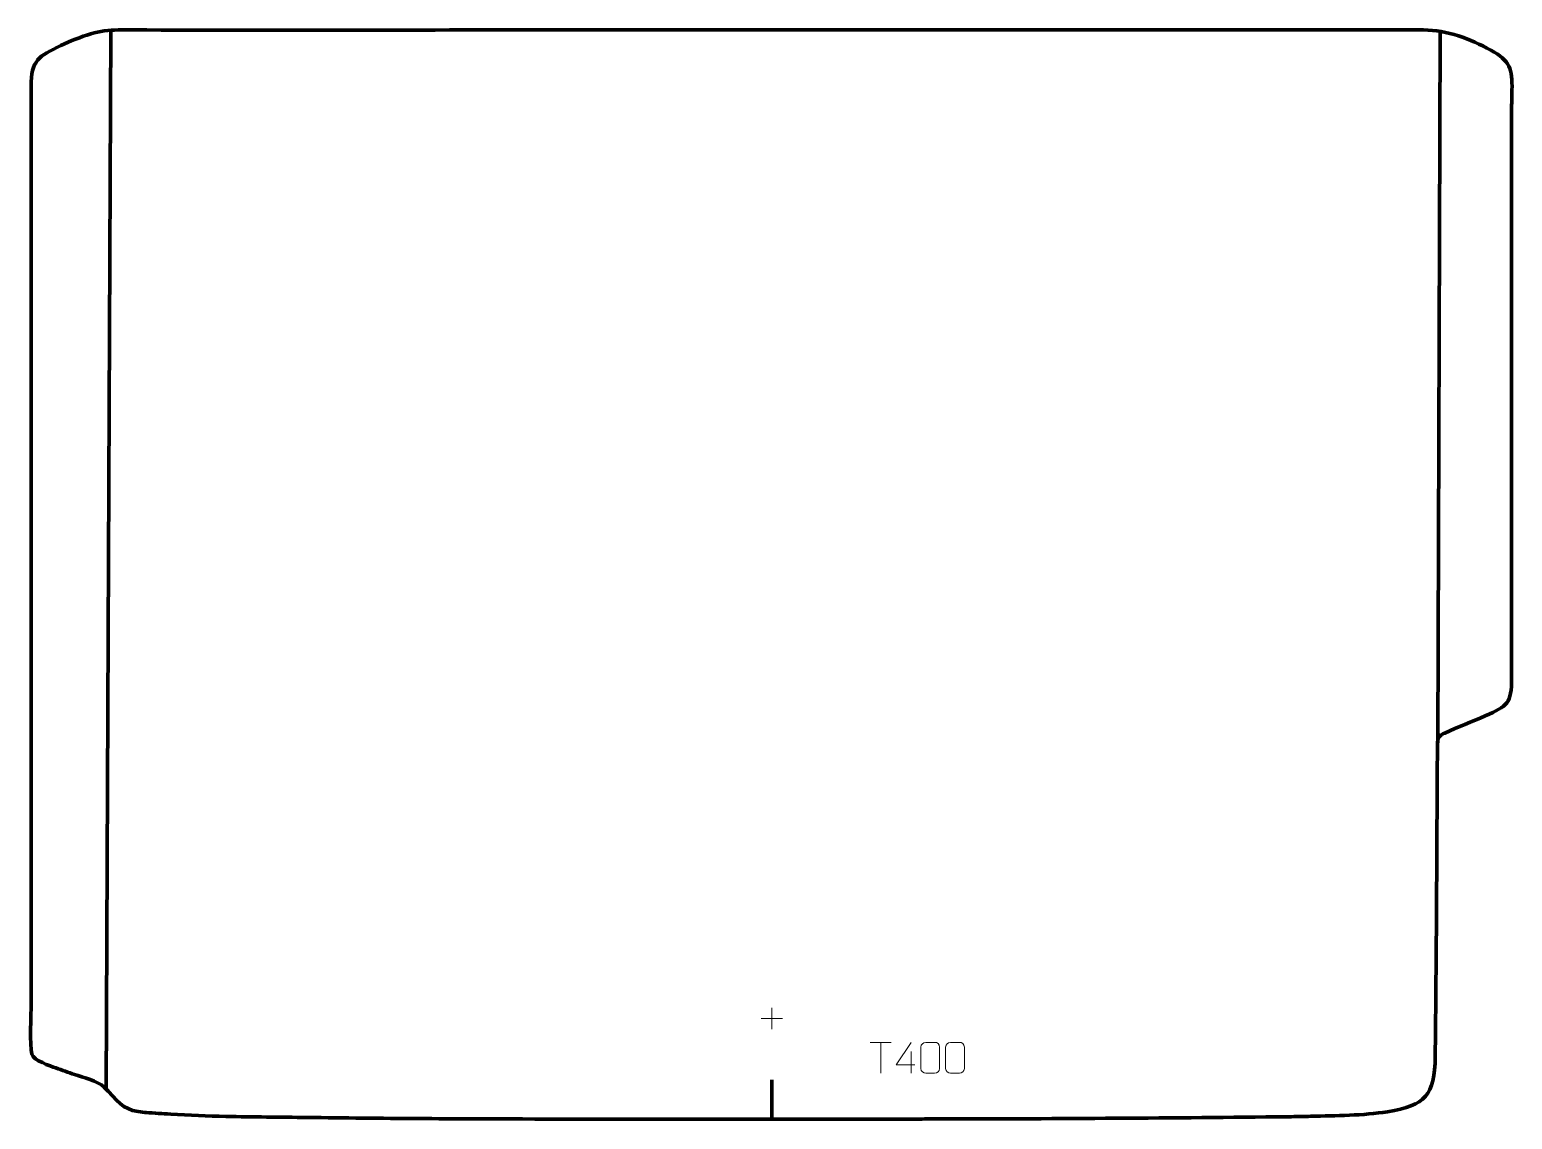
# Model space of a CAD drawing. Header units: millimetres. Extents: x 1080 to 2278, y 48 to 929.
import ezdxf

# ---------------------------------------------------------------- set-up
doc = ezdxf.new("R2010")
doc.units = ezdxf.units.MM
doc.header["$MEASUREMENT"] = 0
doc.layers.add('layer 2', color=7, linetype='Continuous')
doc.layers.add('layer 3', color=7, linetype='Continuous')

msp = doc.modelspace()

# ---------------------------------------------------------------- linework, layer by layer
at = {"layer": 'layer 2', "color": 142, "lineweight": 158}
for points in [[(1145.7854, 928.3831), (1145.7854, 928.3831), (1141.9025, 73.0787), (1141.9025, 73.0787)], [(2219.3336, 927.1636), (2219.3336, 927.1636), (2217.5653, 352.5314), (2217.5653, 352.5314)], [(1679.5558, 48.4875), (1679.5558, 48.4875), (1679.6762, 80.3911), (1679.6762, 80.3911)]]:
    msp.add_open_spline(points, degree=3, dxfattribs=at)
at = {"layer": 'layer 2', "color": 142, "lineweight": 9}
for points in [[(1679.6368, 138.5537), (1679.6368, 138.5537), (1679.6368, 121.4029), (1679.6368, 121.4029)], [(1671.0614, 129.9783), (1671.0614, 129.9783), (1688.2123, 129.9783), (1688.2123, 129.9783)], [(1759.0535, 110.5882), (1759.0535, 110.5882), (1776.0387, 110.5882), (1776.0387, 110.5882)], [(1767.5463, 85.6611), (1767.5463, 85.6611), (1767.5463, 110.6117), (1767.5463, 110.6117)], [(1792.01, 103.3135), (1792.01, 103.3135), (1792.01, 85.6508), (1792.01, 85.6508)]]:
    msp.add_open_spline(points, degree=3, dxfattribs=at)
for points, knots in [([(1794.9537, 92.5537), (1794.9537, 92.5537), (1780.1338, 92.5537), (1780.1338, 92.5537), (1780.1338, 92.5537), (1780.1338, 92.5537), (1792.01, 110.622), (1792.01, 110.622)], [0, 0, 0, 0, 0.333333333, 0.333333333, 0.333333333, 0.333333333, 1, 1, 1, 1]), ([(1803.9611, 110.6342), (1806.3269, 110.6342), (1808.6932, 110.6342), (1811.0594, 110.6342), (1811.0594, 110.6342), (1813.0396, 110.6698), (1815.0654, 109.1757), (1815.0925, 106.7339), (1815.0925, 106.7339), (1815.0921, 100.9771), (1815.0921, 95.22), (1815.0925, 89.4625), (1815.0925, 89.4625), (1814.9504, 87.1351), (1813.2442, 85.653), (1811.0594, 85.6422), (1811.0594, 85.6422), (1808.6873, 85.6426), (1806.3151, 85.6426), (1803.9434, 85.6422), (1803.9434, 85.6422), (1801.9851, 85.5366), (1799.979, 87.4244), (1799.9904, 89.4451), (1799.9904, 89.4451), (1799.9908, 95.225), (1799.9908, 101.0046), (1799.9904, 106.7838), (1799.9904, 106.7838), (1799.9947, 108.9255), (1801.7715, 110.6478), (1803.9611, 110.6342)], [0, 0, 0, 0, 0.111111111, 0.111111111, 0.111111111, 0.111111111, 0.222222222, 0.222222222, 0.222222222, 0.222222222, 0.333333333, 0.333333333, 0.333333333, 0.333333333, 0.444444444, 0.444444444, 0.444444444, 0.444444444, 0.555555556, 0.555555556, 0.555555556, 0.555555556, 0.666666667, 0.666666667, 0.666666667, 0.666666667, 0.777777778, 0.777777778, 0.777777778, 0.777777778, 1, 1, 1, 1]), ([(1823.9587, 110.6342), (1826.3246, 110.6342), (1828.6908, 110.6342), (1831.057, 110.6342), (1831.057, 110.6342), (1833.0373, 110.6698), (1835.0631, 109.1757), (1835.0902, 106.7339), (1835.0902, 106.7339), (1835.0898, 100.9771), (1835.0898, 95.22), (1835.0902, 89.4625), (1835.0902, 89.4625), (1834.948, 87.1351), (1833.2419, 85.653), (1831.057, 85.6422), (1831.057, 85.6422), (1828.6849, 85.6426), (1826.3128, 85.6426), (1823.941, 85.6422), (1823.941, 85.6422), (1821.9828, 85.5366), (1819.9766, 87.4244), (1819.988, 89.4451), (1819.988, 89.4451), (1819.9884, 95.225), (1819.9884, 101.0046), (1819.988, 106.7838), (1819.988, 106.7838), (1819.9923, 108.9255), (1821.7692, 110.6478), (1823.9587, 110.6342)], [0, 0, 0, 0, 0.111111111, 0.111111111, 0.111111111, 0.111111111, 0.222222222, 0.222222222, 0.222222222, 0.222222222, 0.333333333, 0.333333333, 0.333333333, 0.333333333, 0.444444444, 0.444444444, 0.444444444, 0.444444444, 0.555555556, 0.555555556, 0.555555556, 0.555555556, 0.666666667, 0.666666667, 0.666666667, 0.666666667, 0.777777778, 0.777777778, 0.777777778, 0.777777778, 1, 1, 1, 1])]:
    msp.add_open_spline(points, degree=3, knots=knots, dxfattribs=at)
at = {"layer": 'layer 3', "color": 242, "lineweight": 158}
msp.add_open_spline([(1394.0284, 49.0658), (1364.1558, 49.2343), (1334.2846, 49.6366), (1304.4131, 49.9387), (1304.4131, 49.9387), (1282.4959, 50.1595), (1260.5797, 50.4224), (1238.6641, 50.772), (1238.6641, 50.772), (1224.0111, 51.0069), (1208.6978, 51.9614), (1194.0039, 52.6846), (1194.0039, 52.6846), (1187.3949, 53.0099), (1180.7894, 53.4005), (1174.1953, 53.9549), (1174.1953, 53.9549), (1174.1953, 53.9549), (1173.2519, 54.0341), (1173.2519, 54.0341), (1173.2519, 54.0341), (1157.1838, 55.4291), (1153.9854, 59.8505), (1143.5937, 71.1495), (1143.5937, 71.1495), (1142.5087, 72.3271), (1141.4372, 73.4276), (1140.2953, 74.5494), (1140.2953, 74.5494), (1135.3045, 79.2555), (1123.222, 82.3426), (1116.3547, 84.674), (1116.3547, 84.674), (1111.2856, 86.395), (1106.233, 88.1551), (1101.1882, 89.9461), (1101.1882, 89.9461), (1096.986, 91.4466), (1082.9404, 96.2119), (1081.8625, 100.9585), (1081.8625, 100.9585), (1080.1011, 108.7147), (1081.2694, 132.7102), (1081.2683, 142.3842), (1081.2683, 142.3842), (1081.2668, 156.3596), (1081.2684, 170.335), (1081.2684, 184.3103), (1081.2684, 184.3103), (1081.268, 417.101), (1081.267, 649.8916), (1081.2564, 882.6823), (1081.2564, 882.6823), (1081.2555, 903.8981), (1087.3277, 907.1017), (1105.2699, 915.7338), (1105.2699, 915.7338), (1113.1376, 919.5166), (1121.1243, 922.7554), (1129.5075, 925.2131), (1129.5075, 925.2131), (1136.933, 927.2391), (1143.7987, 928.3365), (1151.5006, 928.3739), (1151.5006, 928.3739), (1275.6401, 928.1336), (1399.7831, 928.3824), (1523.923, 928.3831), (1523.923, 928.3831), (1575.6748, 928.3831), (1627.4266, 928.3831), (1679.1784, 928.3831), (1679.1784, 928.3831), (1854.7518, 928.3843), (2030.3325, 928.6135), (2205.9049, 928.3888), (2205.9049, 928.3888), (2225.3294, 928.2305), (2243.5265, 921.2923), (2260.3926, 912.0811), (2260.3926, 912.0811), (2275.8178, 903.6569), (2277.7179, 896.8782), (2277.4261, 879.8177), (2277.4261, 879.8177), (2277.3109, 873.0854), (2277.0891, 866.6486), (2277.0896, 859.8706), (2277.0896, 859.8706), (2277.1001, 708.2706), (2277.2135, 556.6708), (2277.1166, 405.0708), (2277.1166, 405.0708), (2277.1029, 384.0877), (2273.9237, 382.6613), (2255.753, 374.3077), (2255.753, 374.3077), (2244.9946, 369.3516), (2233.8305, 365.6552), (2223.1183, 360.4785), (2223.1183, 360.4785), (2221.7706, 359.8043), (2220.5836, 359.1609), (2219.3236, 358.3345), (2219.3236, 358.3345), (2216.736, 356.1101), (2217.3272, 350.1743), (2217.2554, 346.7993), (2217.2554, 346.7993), (2216.9238, 331.2086), (2217.0063, 315.7599), (2216.9255, 300.1801), (2216.9255, 300.1801), (2216.5495, 233.169), (2216.2067, 166.1582), (2215.4408, 99.15), (2215.4408, 99.15), (2215.0777, 67.7022), (2207.6037, 59.8522), (2176.9242, 54.5999), (2176.9242, 54.5999), (2157.3967, 51.5373), (2134.9491, 51.3572), (2115.0634, 50.8981), (2115.0634, 50.8981), (2109.0181, 50.7585), (2102.9727, 50.6486), (2096.9266, 50.5504), (2096.9266, 50.5504), (2093.7165, 50.4991), (2090.5068, 50.4581), (2087.2965, 50.4241), (2087.2965, 50.4241), (1995.1297, 49.4791), (1902.9614, 48.821), (1810.7896, 48.727), (1810.7896, 48.727), (1804.1161, 48.7209), (1797.4426, 48.7126), (1790.7691, 48.7001), (1790.7691, 48.7001), (1790.7691, 48.7001), (1789.816, 48.6983), (1789.816, 48.6983), (1789.816, 48.6983), (1779.9603, 48.6795), (1770.1047, 48.6606), (1760.2491, 48.6418), (1760.2491, 48.6418), (1652.7941, 48.4364), (1545.3521, 48.4687), (1437.8974, 48.8636), (1437.8974, 48.8636), (1423.2743, 48.9176), (1408.6513, 48.9842), (1394.0284, 49.0658)], degree=3, knots=[0, 0, 0, 0, 0.025, 0.025, 0.025, 0.025, 0.05, 0.05, 0.05, 0.05, 0.075, 0.075, 0.075, 0.075, 0.1, 0.1, 0.1, 0.1, 0.125, 0.125, 0.125, 0.125, 0.15, 0.15, 0.15, 0.15, 0.175, 0.175, 0.175, 0.175, 0.2, 0.2, 0.2, 0.2, 0.225, 0.225, 0.225, 0.225, 0.25, 0.25, 0.25, 0.25, 0.275, 0.275, 0.275, 0.275, 0.3, 0.3, 0.3, 0.3, 0.325, 0.325, 0.325, 0.325, 0.35, 0.35, 0.35, 0.35, 0.375, 0.375, 0.375, 0.375, 0.4, 0.4, 0.4, 0.4, 0.425, 0.425, 0.425, 0.425, 0.45, 0.45, 0.45, 0.45, 0.475, 0.475, 0.475, 0.475, 0.5, 0.5, 0.5, 0.5, 0.525, 0.525, 0.525, 0.525, 0.55, 0.55, 0.55, 0.55, 0.575, 0.575, 0.575, 0.575, 0.6, 0.6, 0.6, 0.6, 0.625, 0.625, 0.625, 0.625, 0.65, 0.65, 0.65, 0.65, 0.675, 0.675, 0.675, 0.675, 0.7, 0.7, 0.7, 0.7, 0.725, 0.725, 0.725, 0.725, 0.75, 0.75, 0.75, 0.75, 0.775, 0.775, 0.775, 0.775, 0.8, 0.8, 0.8, 0.8, 0.825, 0.825, 0.825, 0.825, 0.85, 0.85, 0.85, 0.85, 0.875, 0.875, 0.875, 0.875, 0.9, 0.9, 0.9, 0.9, 0.925, 0.925, 0.925, 0.925, 0.95, 0.95, 0.95, 0.95, 1, 1, 1, 1], dxfattribs=at)

doc.saveas('drawing.dxf')
